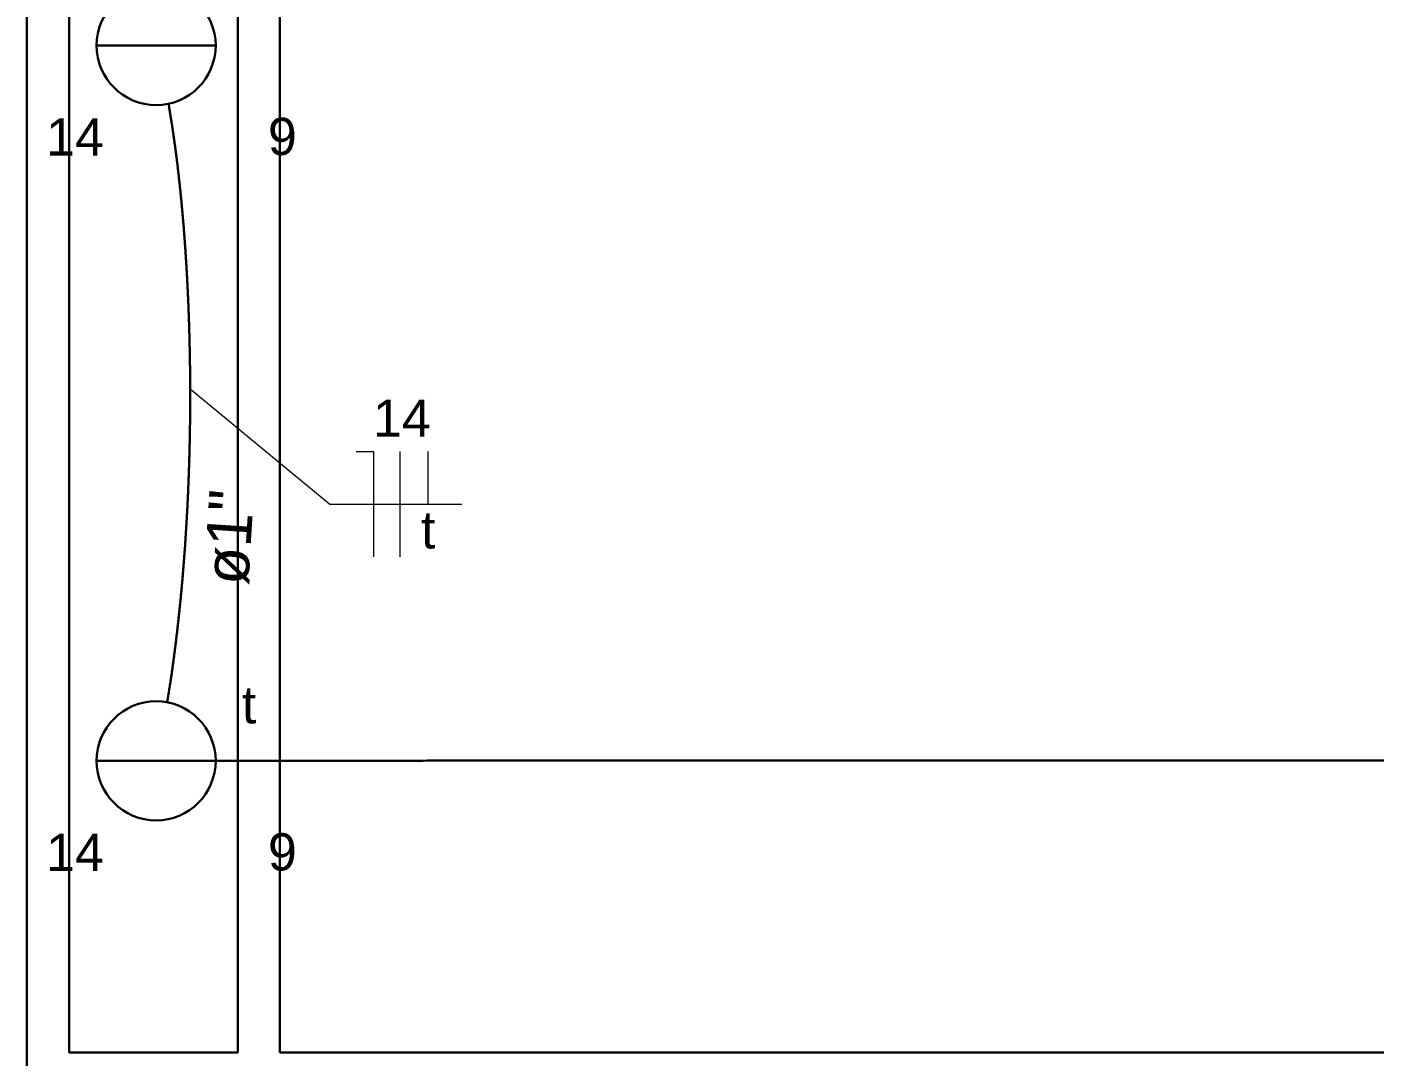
# Model space of a CAD drawing. Header units: millimetres. Extents: x 0 to 55.3, y 20.8 to 61.4.
# Drawn here: x 0 to 3.196, y 24.067 to 26.508 of the extents above; entities that cross this region are included whole.
import ezdxf

# ---------------------------------------------------------------- set-up
doc = ezdxf.new("R2010")
doc.units = ezdxf.units.MM
doc.linetypes.add('Dashed', pattern=[0.75, 0.5, -0.25])
for name, color, linetype, lineweight in [('ARQ_-_CALÇADA', 1, 'Continuous', 30), ('EL-Condutos', 4, 'Continuous', 30), ('EL-Fios', 2, 'Continuous', 20), ('EL-Textos_condutos', 2, 'Continuous', 20), ('EL-Textos_fios', 2, 'Continuous', 20), ('EL-Textos_pontos', 2, 'Continuous', 30), ('P-SIMBOL', 3, 'Continuous', 30)]:
    doc.layers.add(name, color=color, linetype=linetype, lineweight=lineweight)
doc.styles.add('Arial', font='Arial')

msp = doc.modelspace()

# ---------------------------------------------------------------- linework, layer by layer
at = {"layer": 'ARQ_-_CALÇADA'}
for p, q in [((0.000002, 29.075499), (0.000002, 24.075499)), ((0.100002, 28.975499), (0.100002, 24.075499)), ((0.500002, 28.975499), (0.500002, 24.075499)), ((0.600002, 28.975499), (0.600002, 24.075499)), ((0.000002, 24.075499), (0.000002, 21.575499)), ((0.100002, 24.075499), (0.500002, 24.075499)), ((0.600002, 24.075499), (6.700002, 24.075499))]:
    msp.add_line(p, q, dxfattribs=at)
at = {"layer": 'EL-Condutos', "linetype": 'Dashed', "ltscale": 7, "flags": 128}
for points in [[(0.335925, 26.325819), (0.335952, 26.325661), (0.33603, 26.3252), (0.336156, 26.324457), (0.336325, 26.323453), (0.336536, 26.322208), (0.336783, 26.320741), (0.337063, 26.319074), (0.337374, 26.317227), (0.337711, 26.31522), (0.338071, 26.313073), (0.33845, 26.310808), (0.338844, 26.308444), (0.339251, 26.306002), (0.339667, 26.303501), (0.340087, 26.300963), (0.34051, 26.298408), (0.34093, 26.295857), (0.341344, 26.293329), (0.34175, 26.290845), (0.342142, 26.288425), (0.342533, 26.286006), (0.342906, 26.283673), (0.343265, 26.281419), (0.343609, 26.279238), (0.34394, 26.277125), (0.344258, 26.275074), (0.344565, 26.273079), (0.344862, 26.271134), (0.34515, 26.269235), (0.34543, 26.267374), (0.345702, 26.265547), (0.345968, 26.263747), (0.346229, 26.261969), (0.346485, 26.260207), (0.346738, 26.258455), (0.34699, 26.256708), (0.34724, 26.254959), (0.347489, 26.253204), (0.34774, 26.251436), (0.347992, 26.249649), (0.348256, 26.247782), (0.348522, 26.245891), (0.34879, 26.243978), (0.349061, 26.242043), (0.349333, 26.240089), (0.349608, 26.238118), (0.349883, 26.23613), (0.35016, 26.234128), (0.350438, 26.232113), (0.350716, 26.230087), (0.350994, 26.228052), (0.351273, 26.226008), (0.351551, 26.223958), (0.351829, 26.221904), (0.352106, 26.219846), (0.352381, 26.217787), (0.352656, 26.215728), (0.352928, 26.21367), (0.353199, 26.211616), (0.353468, 26.209567), (0.353742, 26.207465), (0.354013, 26.20537), (0.354282, 26.20328), (0.354549, 26.201197), (0.354813, 26.199118), (0.355075, 26.197044), (0.355335, 26.194975), (0.355593, 26.192909), (0.355849, 26.190846), (0.356103, 26.188787), (0.356356, 26.18673), (0.356606, 26.184675), (0.356856, 26.182621), (0.357103, 26.180569), (0.357349, 26.178517), (0.357594, 26.176466), (0.357838, 26.174414), (0.35808, 26.172361), (0.358321, 26.170308), (0.358562, 26.168253), (0.358807, 26.166141), (0.359052, 26.164027), (0.359296, 26.161912), (0.359538, 26.159794), (0.35978, 26.157675), (0.36002, 26.155555), (0.36026, 26.153433), (0.360498, 26.15131), (0.360735, 26.149186), (0.360971, 26.14706), (0.361206, 26.144934), (0.36144, 26.142807), (0.361673, 26.14068), (0.361904, 26.138552), (0.362134, 26.136424), (0.362363, 26.134295), (0.362591, 26.132166), (0.362817, 26.130038), (0.363042, 26.127909), (0.363266, 26.125781), (0.363494, 26.123601), (0.36372, 26.121422), (0.363946, 26.119244), (0.364169, 26.117065), (0.364392, 26.114887), (0.364613, 26.112709), (0.364833, 26.110531), (0.365051, 26.108354), (0.365268, 26.106177), (0.365484, 26.103999), (0.365699, 26.101822), (0.365912, 26.099645), (0.366124, 26.097468), (0.366335, 26.095291), (0.366544, 26.093114), (0.366753, 26.090937), (0.36696, 26.088759), (0.367166, 26.086582), (0.36737, 26.084404), (0.367574, 26.082226), (0.367781, 26.08), (0.367986, 26.077773), (0.36819, 26.075546), (0.368394, 26.073319), (0.368595, 26.071092), (0.368796, 26.068865), (0.368995, 26.066637), (0.369194, 26.064409), (0.369391, 26.062181), (0.369586, 26.059953), (0.369781, 26.057724), (0.369974, 26.055496), (0.370166, 26.053267), (0.370357, 26.051038), (0.370547, 26.048809), (0.370736, 26.04658), (0.370923, 26.044351), (0.371109, 26.042122), (0.371294, 26.039893), (0.371478, 26.037663), (0.371664, 26.035389), (0.371849, 26.033115), (0.372033, 26.030841), (0.372215, 26.028566), (0.372396, 26.026292), (0.372576, 26.024017), (0.372755, 26.021743), (0.372933, 26.019468), (0.373109, 26.017194), (0.373284, 26.014919), (0.373458, 26.012644), (0.373631, 26.010369), (0.373803, 26.008094), (0.373973, 26.005819), (0.374142, 26.003544), (0.37431, 26.001269), (0.374477, 25.998993), (0.374643, 25.996718), (0.374807, 25.994443), (0.37497, 25.992167), (0.375135, 25.98985), (0.375299, 25.987533), (0.375462, 25.985216), (0.375623, 25.982899), (0.375783, 25.980581), (0.375942, 25.978264), (0.3761, 25.975947), (0.376257, 25.973629), (0.376412, 25.971311), (0.376567, 25.968994), (0.37672, 25.966676), (0.376871, 25.964358), (0.377022, 25.96204), (0.377172, 25.959722), (0.37732, 25.957404), (0.377467, 25.955086), (0.377613, 25.952767), (0.377758, 25.950449), (0.377902, 25.948131), (0.378044, 25.945812), (0.378188, 25.943456), (0.37833, 25.941099), (0.378471, 25.938743), (0.378611, 25.936386), (0.37875, 25.93403), (0.378888, 25.931673), (0.379024, 25.929316), (0.37916, 25.92696), (0.379294, 25.924603), (0.379427, 25.922246), (0.379559, 25.919889), (0.379689, 25.917532), (0.379819, 25.915175), (0.379947, 25.912818), (0.380074, 25.91046), (0.3802, 25.908103), (0.380325, 25.905746), (0.380448, 25.903388), (0.380571, 25.901031), (0.380692, 25.898673), (0.380814, 25.896281), (0.380934, 25.893889), (0.381054, 25.891497), (0.381172, 25.889105), (0.381289, 25.886713), (0.381405, 25.884321), (0.38152, 25.881929), (0.381634, 25.879537), (0.381746, 25.877144), (0.381858, 25.874752), (0.381968, 25.872359), (0.382077, 25.869967), (0.382184, 25.867574), (0.382291, 25.865182), (0.382396, 25.862789), (0.382501, 25.860396), (0.382604, 25.858004), (0.382706, 25.855611), (0.382807, 25.853218), (0.382906, 25.850825), (0.383006, 25.848401), (0.383105, 25.845978), (0.383202, 25.843554), (0.383298, 25.84113), (0.383393, 25.838706), (0.383487, 25.836282), (0.38358, 25.833858), (0.383672, 25.831434), (0.383762, 25.82901), (0.383851, 25.826586), (0.383939, 25.824162), (0.384026, 25.821737), (0.384112, 25.819313), (0.384197, 25.816889), (0.38428, 25.814465), (0.384362, 25.81204), (0.384443, 25.809616), (0.384523, 25.807191), (0.384602, 25.804767), (0.38468, 25.802342), (0.384757, 25.79989), (0.384833, 25.797439), (0.384908, 25.794987), (0.384982, 25.792535), (0.385055, 25.790083), (0.385126, 25.787631), (0.385197, 25.785179), (0.385266, 25.782727), (0.385334, 25.780275), (0.385401, 25.777823), (0.385466, 25.77537), (0.385531, 25.772918), (0.385594, 25.770466), (0.385656, 25.768014), (0.385717, 25.765561), (0.385777, 25.763109), (0.385836, 25.760657), (0.385894, 25.758204), (0.38595, 25.755752), (0.386005, 25.7533), (0.38606, 25.750824), (0.386113, 25.748347), (0.386166, 25.745871), (0.386217, 25.743395), (0.386267, 25.740919), (0.386315, 25.738442), (0.386363, 25.735966), (0.386409, 25.73349), (0.386454, 25.731013), (0.386499, 25.728537), (0.386541, 25.72606), (0.386583, 25.723584), (0.386624, 25.721108), (0.386663, 25.718631), (0.386701, 25.716155), (0.386738, 25.713678), (0.386774, 25.711202), (0.386809, 25.708725), (0.386843, 25.706248), (0.386875, 25.703772), (0.386907, 25.701275), (0.386937, 25.698778), (0.386966, 25.696281), (0.386994, 25.693785), (0.387021, 25.691288), (0.387047, 25.688791), (0.387071, 25.686294), (0.387094, 25.683797), (0.387116, 25.6813), (0.387137, 25.678803), (0.387157, 25.676306), (0.387176, 25.673809), (0.387193, 25.671312), (0.387209, 25.668816), (0.387224, 25.666319), (0.387238, 25.663822), (0.387251, 25.661325), (0.387262, 25.658828), (0.387273, 25.656331), (0.387282, 25.653834), (0.38729, 25.65132), (0.387297, 25.648806), (0.387303, 25.646293), (0.387307, 25.643779), (0.387311, 25.641265), (0.387313, 25.638751), (0.387314, 25.636238), (0.387314, 25.633724), (0.387312, 25.63121), (0.38731, 25.628697), (0.387306, 25.626183), (0.387301, 25.623669), (0.387295, 25.621155), (0.387287, 25.618642), (0.387279, 25.616128), (0.387269, 25.613614), (0.387258, 25.611101), (0.387246, 25.608587), (0.387233, 25.606073), (0.387219, 25.60356), (0.387203, 25.601033), (0.387186, 25.598506), (0.387168, 25.595979), (0.387149, 25.593452), (0.387128, 25.590925), (0.387107, 25.588399), (0.387084, 25.585872), (0.38706, 25.583345), (0.387035, 25.580818), (0.387008, 25.578291), (0.38698, 25.575765), (0.386952, 25.573238), (0.386922, 25.570711), (0.38689, 25.568185), (0.386858, 25.565658), (0.386824, 25.563131), (0.386789, 25.560604), (0.386753, 25.558078), (0.386716, 25.555551), (0.386678, 25.553025), (0.386638, 25.550488), (0.386597, 25.547952), (0.386555, 25.545416), (0.386511, 25.54288), (0.386467, 25.540343), (0.386421, 25.537807), (0.386374, 25.535271), (0.386326, 25.532735), (0.386276, 25.530199), (0.386225, 25.527663), (0.386174, 25.525127), (0.38612, 25.522591), (0.386066, 25.520054), (0.386011, 25.517519), (0.385954, 25.514983), (0.385896, 25.512447), (0.385837, 25.509911), (0.385776, 25.507375), (0.385715, 25.504839), (0.385652, 25.502303), (0.385588, 25.499761), (0.385522, 25.497219), (0.385455, 25.494677), (0.385388, 25.492135), (0.385318, 25.489594), (0.385248, 25.487052), (0.385176, 25.48451), (0.385104, 25.481968), (0.38503, 25.479426), (0.384954, 25.476885), (0.384878, 25.474343), (0.3848, 25.471802), (0.384721, 25.46926), (0.384641, 25.466718), (0.384559, 25.464177), (0.384477, 25.461635), (0.384393, 25.459094), (0.384308, 25.456553), (0.384221, 25.454011), (0.384133, 25.45147), (0.384044, 25.448926), (0.383954, 25.446382), (0.383863, 25.443838), (0.38377, 25.441294), (0.383676, 25.438751), (0.383581, 25.436207), (0.383484, 25.433663), (0.383387, 25.43112), (0.383288, 25.428576), (0.383187, 25.426033), (0.383086, 25.423489), (0.382983, 25.420946), (0.382879, 25.418402), (0.382774, 25.415859), (0.382667, 25.413316), (0.382559, 25.410772), (0.38245, 25.408229), (0.38234, 25.405686), (0.382228, 25.403143), (0.382115, 25.4006), (0.382001, 25.398058), (0.381886, 25.395516), (0.381769, 25.392974), (0.381651, 25.390432), (0.381532, 25.38789), (0.381412, 25.385348), (0.38129, 25.382806), (0.381167, 25.380264), (0.381043, 25.377722), (0.380917, 25.375181), (0.38079, 25.372639), (0.380662, 25.370098), (0.380533, 25.367556), (0.380402, 25.365015), (0.38027, 25.362473), (0.380136, 25.359932), (0.380002, 25.357391), (0.379866, 25.35485), (0.379729, 25.352309), (0.37959, 25.349768), (0.379451, 25.347231), (0.37931, 25.344694), (0.379168, 25.342158), (0.379024, 25.339621), (0.378879, 25.337085), (0.378733, 25.334548), (0.378586, 25.332012), (0.378437, 25.329476), (0.378287, 25.32694), (0.378136, 25.324404), (0.377983, 25.321868), (0.377829, 25.319332), (0.377674, 25.316796), (0.377518, 25.31426), (0.37736, 25.311725), (0.377201, 25.309189), (0.37704, 25.306654), (0.376878, 25.304118), (0.376715, 25.301583), (0.376551, 25.299048), (0.376385, 25.29652), (0.376219, 25.293993), (0.376051, 25.291466), (0.375881, 25.288939), (0.375711, 25.286412), (0.375539, 25.283885), (0.375365, 25.281358), (0.375191, 25.278831), (0.375015, 25.276304), (0.374837, 25.273778), (0.374659, 25.271251), (0.374479, 25.268725), (0.374297, 25.266198), (0.374114, 25.263672), (0.37393, 25.261146), (0.373745, 25.258619), (0.373558, 25.256093), (0.37337, 25.253567), (0.37318, 25.251041), (0.372989, 25.248515), (0.372798, 25.246), (0.372605, 25.243486), (0.37241, 25.240971), (0.372215, 25.238456), (0.372018, 25.235942), (0.371819, 25.233427), (0.37162, 25.230913), (0.371419, 25.228399), (0.371216, 25.225885), (0.371012, 25.223371), (0.370807, 25.220857), (0.370601, 25.218344), (0.370393, 25.215831), (0.370183, 25.213318), (0.369973, 25.210805), (0.36976, 25.208292), (0.369547, 25.20578), (0.369332, 25.203268), (0.369116, 25.200756), (0.368898, 25.198244), (0.368681, 25.195747), (0.368461, 25.193251), (0.368241, 25.190754), (0.368019, 25.188258), (0.367796, 25.185762), (0.367571, 25.183266), (0.367345, 25.18077), (0.367117, 25.178274), (0.366888, 25.175778), (0.366658, 25.173282), (0.366426, 25.170786), (0.366192, 25.168289), (0.365958, 25.165793), (0.365721, 25.163296), (0.365483, 25.160799), (0.365244, 25.158302), (0.365003, 25.155805), (0.364761, 25.153307), (0.364517, 25.150809), (0.364271, 25.14831), (0.364026, 25.145829), (0.363779, 25.143347), (0.363531, 25.140865), (0.363281, 25.138383), (0.36303, 25.135902), (0.362777, 25.13342), (0.362523, 25.130939), (0.362267, 25.128459), (0.36201, 25.125979), (0.361752, 25.1235), (0.361493, 25.121022), (0.361232, 25.118545), (0.36097, 25.116069), (0.360706, 25.113595), (0.360441, 25.111122), (0.360175, 25.108651), (0.359908, 25.106182), (0.35964, 25.103715), (0.35937, 25.10125), (0.3591, 25.098787), (0.35883, 25.096347), (0.358559, 25.09391), (0.358287, 25.091473), (0.358014, 25.089037), (0.357739, 25.086602), (0.357463, 25.084166), (0.357185, 25.08173), (0.356905, 25.079292), (0.356623, 25.076853), (0.356339, 25.074411), (0.356054, 25.071966), (0.355766, 25.069518), (0.355476, 25.067066), (0.355184, 25.06461), (0.354889, 25.062149), (0.354592, 25.059682), (0.354292, 25.057209), (0.35399, 25.05473), (0.353685, 25.052244), (0.353377, 25.04975), (0.35307, 25.047273), (0.352759, 25.044791), (0.352447, 25.042304), (0.352133, 25.039815), (0.351817, 25.037326), (0.351499, 25.034839), (0.351181, 25.032355), (0.350862, 25.029877), (0.350543, 25.027407), (0.350224, 25.024946), (0.349904, 25.022496), (0.349586, 25.020059), (0.349268, 25.017638), (0.348952, 25.015233), (0.348637, 25.012848), (0.348324, 25.010483), (0.348013, 25.008142), (0.347704, 25.005825), (0.347399, 25.003535), (0.347096, 25.001274), (0.3468, 24.999066), (0.346506, 24.996882), (0.346213, 24.994713), (0.345919, 24.992553), (0.345625, 24.990395), (0.345328, 24.988231), (0.345027, 24.986055), (0.344721, 24.983859), (0.344409, 24.981637), (0.34409, 24.979382), (0.343763, 24.977086), (0.343426, 24.974742), (0.343079, 24.972343), (0.342719, 24.969883), (0.342347, 24.967354), (0.34196, 24.96475), (0.341558, 24.962062), (0.34114, 24.959285), (0.340704, 24.956411), (0.340249, 24.953433), (0.339781, 24.950389), (0.339297, 24.947263), (0.338803, 24.94408), (0.338302, 24.940867), (0.337798, 24.937648), (0.337296, 24.93445), (0.3368, 24.931299), (0.336315, 24.92822), (0.335843, 24.925239), (0.335391, 24.922383), (0.334961, 24.919675), (0.334559, 24.917144), (0.334188, 24.914813), (0.333852, 24.91271), (0.333557, 24.910859), (0.333306, 24.909287), (0.333103, 24.90802), (0.332953, 24.907082), (0.33286, 24.906501), (0.332828, 24.906302)], [(0.448443, 24.767485), (0.44921, 24.767486), (0.451445, 24.767487), (0.45505, 24.76749), (0.459925, 24.767493), (0.46597, 24.767498), (0.473088, 24.767503), (0.481178, 24.767509), (0.490143, 24.767515), (0.499882, 24.767522), (0.510298, 24.76753), (0.52129, 24.767537), (0.532759, 24.767546), (0.544608, 24.767554), (0.556736, 24.767563), (0.569045, 24.767571), (0.581435, 24.76758), (0.593808, 24.767589), (0.606064, 24.767597), (0.618105, 24.767605), (0.629831, 24.767613), (0.641504, 24.767621), (0.652765, 24.767629), (0.663643, 24.767636), (0.674165, 24.767642), (0.684358, 24.767649), (0.694251, 24.767655), (0.703871, 24.767661), (0.713247, 24.767667), (0.722405, 24.767672), (0.731374, 24.767678), (0.740181, 24.767683), (0.748855, 24.767688), (0.757422, 24.767693), (0.765911, 24.767697), (0.77435, 24.767702), (0.782766, 24.767707), (0.791187, 24.767711), (0.79964, 24.767716), (0.808155, 24.76772), (0.816757, 24.767725), (0.825713, 24.76773), (0.834785, 24.767734), (0.843963, 24.767739), (0.85324, 24.767744), (0.86261, 24.767749), (0.872063, 24.767754), (0.881592, 24.767759), (0.89119, 24.767763), (0.900848, 24.767768), (0.910559, 24.767773), (0.920315, 24.767778), (0.930108, 24.767783), (0.939931, 24.767788), (0.949776, 24.767793), (0.959635, 24.767797), (0.9695, 24.767802), (0.979364, 24.767807), (0.989219, 24.767811), (0.999057, 24.767816), (1.00887, 24.767821), (1.018897, 24.767825), (1.028893, 24.76783), (1.03886, 24.767834), (1.048798, 24.767838), (1.058711, 24.767843), (1.068601, 24.767847), (1.078469, 24.767851), (1.088319, 24.767855), (1.098151, 24.767859), (1.107969, 24.767863), (1.117775, 24.767867), (1.12757, 24.767871), (1.137357, 24.767875), (1.147138, 24.767879), (1.156914, 24.767883), (1.166689, 24.767887), (1.176465, 24.76789), (1.186243, 24.767894), (1.196026, 24.767898), (1.205816, 24.767901), (1.215837, 24.767905), (1.225867, 24.767909), (1.235906, 24.767912), (1.245952, 24.767916), (1.256005, 24.767919), (1.266064, 24.767923), (1.27613, 24.767926), (1.286201, 24.76793), (1.296276, 24.767933), (1.306356, 24.767936), (1.316439, 24.76794), (1.326524, 24.767943), (1.336613, 24.767946), (1.346702, 24.767949), (1.356793, 24.767952), (1.366885, 24.767956), (1.376976, 24.767959), (1.387066, 24.767962), (1.397156, 24.767965), (1.407243, 24.767968), (1.417535, 24.767971), (1.427824, 24.767974), (1.438111, 24.767977), (1.448396, 24.76798), (1.458678, 24.767982), (1.468959, 24.767985), (1.479239, 24.767988), (1.489517, 24.767991), (1.499794, 24.767993), (1.510069, 24.767996), (1.520344, 24.767999), (1.530618, 24.768001), (1.540891, 24.768004), (1.551164, 24.768006), (1.561436, 24.768009), (1.571708, 24.768011), (1.581981, 24.768014), (1.592253, 24.768016), (1.602526, 24.768018), (1.612799, 24.768021), (1.623262, 24.768023), (1.633726, 24.768025), (1.64419, 24.768028), (1.654655, 24.76803), (1.66512, 24.768032), (1.675586, 24.768034), (1.686052, 24.768036), (1.696519, 24.768039), (1.706986, 24.768041), (1.717453, 24.768043), (1.72792, 24.768045), (1.738388, 24.768047), (1.748856, 24.768049), (1.759324, 24.768051), (1.769792, 24.768052), (1.78026, 24.768054), (1.790729, 24.768056), (1.801197, 24.768058), (1.811665, 24.76806), (1.822133, 24.768061), (1.832772, 24.768063), (1.84341, 24.768065), (1.854049, 24.768066), (1.864687, 24.768068), (1.875326, 24.76807), (1.885964, 24.768071), (1.896602, 24.768073), (1.90724, 24.768074), (1.917877, 24.768076), (1.928515, 24.768077), (1.939153, 24.768079), (1.94979, 24.76808), (1.960428, 24.768081), (1.971065, 24.768083), (1.981703, 24.768084), (1.99234, 24.768085), (2.002978, 24.768087), (2.013615, 24.768088), (2.024253, 24.768089), (2.03489, 24.76809), (2.045681, 24.768091), (2.056473, 24.768092), (2.067264, 24.768094), (2.078055, 24.768095), (2.088847, 24.768096), (2.099638, 24.768097), (2.11043, 24.768098), (2.121221, 24.768099), (2.132013, 24.768099), (2.142804, 24.7681), (2.153596, 24.768101), (2.164387, 24.768102), (2.175179, 24.768103), (2.18597, 24.768104), (2.196762, 24.768105), (2.207554, 24.768105), (2.218345, 24.768106), (2.229137, 24.768107), (2.239928, 24.768107), (2.25072, 24.768108), (2.261647, 24.768109), (2.272575, 24.768109), (2.283503, 24.76811), (2.29443, 24.76811), (2.305358, 24.768111), (2.316285, 24.768111), (2.327213, 24.768112), (2.33814, 24.768112), (2.349067, 24.768113), (2.359995, 24.768113), (2.370922, 24.768113), (2.38185, 24.768114), (2.392777, 24.768114), (2.403705, 24.768114), (2.414632, 24.768115), (2.42556, 24.768115), (2.436487, 24.768115), (2.447414, 24.768115), (2.458342, 24.768116), (2.469269, 24.768116), (2.480315, 24.768116), (2.491361, 24.768116), (2.502407, 24.768116), (2.513453, 24.768116), (2.524499, 24.768116), (2.535544, 24.768116), (2.54659, 24.768116), (2.557636, 24.768116), (2.568682, 24.768116), (2.579728, 24.768116), (2.590774, 24.768116), (2.601819, 24.768116), (2.612865, 24.768116), (2.623911, 24.768116), (2.634957, 24.768115), (2.646003, 24.768115), (2.657049, 24.768115), (2.668095, 24.768115), (2.67914, 24.768114), (2.690186, 24.768114), (2.701333, 24.768114), (2.71248, 24.768114), (2.723626, 24.768113), (2.734773, 24.768113), (2.745919, 24.768112), (2.757066, 24.768112), (2.768213, 24.768112), (2.779359, 24.768111), (2.790506, 24.768111), (2.801652, 24.76811), (2.812799, 24.76811), (2.823946, 24.768109), (2.835092, 24.768109), (2.846239, 24.768108), (2.857385, 24.768107), (2.868532, 24.768107), (2.879679, 24.768106), (2.890825, 24.768106), (2.901972, 24.768105), (2.913118, 24.768104), (2.924348, 24.768103), (2.935578, 24.768103), (2.946808, 24.768102), (2.958037, 24.768101), (2.969267, 24.7681), (2.980497, 24.7681), (2.991727, 24.768099), (3.002956, 24.768098), (3.014186, 24.768097), (3.025416, 24.768096), (3.036646, 24.768095), (3.047875, 24.768094), (3.059105, 24.768093), (3.070335, 24.768093), (3.081565, 24.768092), (3.092794, 24.768091), (3.104024, 24.76809), (3.115254, 24.768089), (3.126484, 24.768088), (3.137713, 24.768086), (3.149009, 24.768085), (3.160304, 24.768084), (3.171599, 24.768083), (3.182894, 24.768082), (3.19419, 24.768081), (3.205485, 24.76808), (3.21678, 24.768079), (3.228075, 24.768077), (3.239371, 24.768076), (3.250666, 24.768075), (3.261961, 24.768074), (3.273257, 24.768073), (3.284552, 24.768071), (3.295847, 24.76807), (3.307142, 24.768069), (3.318438, 24.768067), (3.329733, 24.768066), (3.341028, 24.768065), (3.352323, 24.768063), (3.363619, 24.768062), (3.374962, 24.768061), (3.386305, 24.768059), (3.397648, 24.768058), (3.408991, 24.768056), (3.420335, 24.768055), (3.431678, 24.768053), (3.443021, 24.768052), (3.454364, 24.76805), (3.465707, 24.768049), (3.47705, 24.768047), (3.488394, 24.768046), (3.499737, 24.768044), (3.51108, 24.768043), (3.522423, 24.768041), (3.533766, 24.76804), (3.54511, 24.768038), (3.556453, 24.768036), (3.567796, 24.768035), (3.579139, 24.768033), (3.590482, 24.768031), (3.601856, 24.76803), (3.613229, 24.768028), (3.624603, 24.768026), (3.635976, 24.768025), (3.64735, 24.768023), (3.658723, 24.768021), (3.670097, 24.76802), (3.68147, 24.768018), (3.692843, 24.768016), (3.704217, 24.768014), (3.71559, 24.768012), (3.726964, 24.768011), (3.738337, 24.768009), (3.749711, 24.768007), (3.761084, 24.768005), (3.772458, 24.768003), (3.783831, 24.768001), (3.795205, 24.768), (3.806578, 24.767998), (3.817952, 24.767996), (3.829338, 24.767994), (3.840724, 24.767992), (3.85211, 24.76799), (3.863496, 24.767988), (3.874882, 24.767986), (3.886269, 24.767984), (3.897655, 24.767982), (3.909041, 24.76798), (3.920427, 24.767978), (3.931813, 24.767976), (3.943199, 24.767974), (3.954585, 24.767972), (3.965972, 24.76797), (3.977358, 24.767968), (3.988744, 24.767966), (4.00013, 24.767964), (4.011516, 24.767962), (4.022902, 24.76796), (4.034288, 24.767958), (4.045675, 24.767956), (4.057056, 24.767954), (4.068437, 24.767952), (4.079818, 24.767949), (4.091199, 24.767947), (4.102581, 24.767945), (4.113962, 24.767943), (4.125343, 24.767941), (4.136724, 24.767939), (4.148106, 24.767937), (4.159487, 24.767934), (4.170868, 24.767932), (4.182249, 24.76793), (4.19363, 24.767928), (4.205012, 24.767926), (4.216393, 24.767923), (4.227774, 24.767921), (4.239155, 24.767919), (4.250536, 24.767917), (4.261918, 24.767914), (4.273299, 24.767912), (4.284658, 24.76791), (4.296016, 24.767908), (4.307375, 24.767905), (4.318733, 24.767903), (4.330092, 24.767901), (4.341451, 24.767898), (4.352809, 24.767896), (4.364168, 24.767894), (4.375527, 24.767892), (4.386885, 24.767889), (4.398244, 24.767887), (4.409603, 24.767885), (4.420961, 24.767882), (4.43232, 24.76788), (4.443679, 24.767878), (4.455037, 24.767875), (4.466396, 24.767873), (4.477755, 24.767871), (4.489113, 24.767868), (4.500472, 24.767866), (4.51179, 24.767863), (4.523109, 24.767861), (4.534427, 24.767859), (4.545746, 24.767856), (4.557064, 24.767854), (4.568383, 24.767852), (4.579701, 24.767849), (4.59102, 24.767847), (4.602338, 24.767844), (4.613657, 24.767842), (4.624975, 24.767839), (4.636294, 24.767837), (4.647612, 24.767835), (4.658931, 24.767832), (4.670249, 24.76783), (4.681568, 24.767827), (4.692886, 24.767825), (4.704205, 24.767822), (4.715523, 24.76782), (4.726842, 24.767818), (4.738102, 24.767815), (4.749363, 24.767813), (4.760624, 24.76781), (4.771884, 24.767808), (4.783145, 24.767805), (4.794406, 24.767803), (4.805666, 24.7678), (4.816927, 24.767798), (4.828188, 24.767795), (4.839448, 24.767793), (4.850709, 24.767791), (4.86197, 24.767788), (4.87323, 24.767786), (4.884491, 24.767783), (4.895752, 24.767781), (4.907013, 24.767778), (4.918273, 24.767776), (4.929534, 24.767773), (4.940795, 24.767771), (4.952056, 24.767768), (4.963241, 24.767766), (4.974426, 24.767763), (4.985612, 24.767761), (4.996797, 24.767758), (5.007983, 24.767756), (5.019168, 24.767753), (5.030353, 24.767751), (5.041539, 24.767748), (5.052724, 24.767746), (5.06391, 24.767743), (5.075095, 24.767741), (5.08628, 24.767739), (5.097466, 24.767736), (5.108651, 24.767734), (5.119836, 24.767731), (5.131021, 24.767729), (5.142206, 24.767726), (5.153392, 24.767724), (5.164577, 24.767721), (5.175762, 24.767719), (5.186854, 24.767716), (5.197945, 24.767714), (5.209037, 24.767711), (5.220129, 24.767709), (5.231221, 24.767706), (5.242313, 24.767704), (5.253405, 24.767701), (5.264497, 24.767699), (5.275589, 24.767697), (5.286681, 24.767694), (5.297773, 24.767692), (5.308865, 24.767689), (5.319957, 24.767687), (5.33105, 24.767684), (5.342142, 24.767682), (5.353235, 24.767679), (5.364328, 24.767677), (5.375421, 24.767674), (5.386514, 24.767672), (5.397607, 24.76767), (5.40859, 24.767667), (5.419573, 24.767665), (5.430556, 24.767662), (5.441539, 24.76766), (5.452523, 24.767658), (5.463506, 24.767655), (5.474489, 24.767653), (5.485472, 24.76765), (5.496455, 24.767648), (5.507437, 24.767646), (5.518419, 24.767643), (5.529401, 24.767641), (5.540383, 24.767638), (5.551364, 24.767636), (5.562345, 24.767634), (5.573325, 24.767631), (5.584305, 24.767629), (5.595284, 24.767627), (5.606262, 24.767624), (5.61724, 24.767622), (5.628089, 24.76762), (5.638937, 24.767617), (5.649785, 24.767615), (5.660633, 24.767613), (5.67148, 24.76761), (5.682328, 24.767608), (5.693176, 24.767606), (5.704025, 24.767604), (5.714874, 24.767601), (5.725724, 24.767599), (5.736575, 24.767597), (5.747428, 24.767594), (5.758281, 24.767592), (5.769136, 24.76759), (5.779993, 24.767588), (5.790852, 24.767585), (5.801712, 24.767583), (5.812575, 24.767581), (5.82344, 24.767579), (5.834308, 24.767576), (5.845032, 24.767574), (5.855758, 24.767572), (5.866486, 24.76757), (5.877214, 24.767568), (5.887943, 24.767566), (5.898671, 24.767563), (5.909397, 24.767561), (5.920122, 24.767559), (5.930845, 24.767557), (5.941565, 24.767555), (5.952281, 24.767553), (5.962993, 24.767551), (5.9737, 24.767549), (5.984401, 24.767546), (5.995096, 24.767544), (6.005785, 24.767542), (6.016466, 24.76754), (6.027139, 24.767538), (6.037803, 24.767536), (6.048458, 24.767534), (6.058942, 24.767532), (6.069418, 24.76753), (6.079889, 24.767528), (6.090357, 24.767526), (6.100824, 24.767524), (6.111294, 24.767522), (6.121768, 24.76752), (6.132248, 24.767518), (6.142736, 24.767516), (6.153236, 24.767514), (6.163749, 24.767512), (6.174278, 24.76751), (6.184824, 24.767509), (6.19539, 24.767507), (6.205979, 24.767505), (6.216593, 24.767503), (6.227233, 24.767501), (6.237903, 24.767499), (6.248604, 24.767497), (6.259339, 24.767495), (6.269924, 24.767494), (6.280534, 24.767492), (6.291163, 24.76749), (6.301802, 24.767488), (6.312443, 24.767486), (6.323077, 24.767485), (6.333696, 24.767483), (6.344291, 24.767481), (6.354855, 24.767479), (6.36538, 24.767478), (6.375856, 24.767476), (6.386275, 24.767474), (6.39663, 24.767473), (6.406911, 24.767471), (6.417111, 24.767469), (6.427221, 24.767468), (6.437233, 24.767466), (6.447139, 24.767464), (6.45693, 24.767463), (6.466598, 24.767461), (6.47596, 24.76746), (6.485225, 24.767459), (6.494424, 24.767457), (6.503587, 24.767456), (6.512745, 24.767454), (6.521926, 24.767453), (6.531162, 24.767451), (6.540483, 24.76745), (6.549918, 24.767449), (6.559498, 24.767447), (6.569252, 24.767446), (6.579212, 24.767445), (6.589407, 24.767443), (6.599867, 24.767442), (6.610622, 24.76744), (6.621703, 24.767439), (6.633139, 24.767437), (6.644961, 24.767436), (6.657199, 24.767434), (6.669883, 24.767433), (6.682735, 24.767431), (6.695934, 24.76743), (6.709371, 24.767428), (6.722938, 24.767427), (6.736525, 24.767425), (6.750025, 24.767424), (6.763328, 24.767422), (6.776325, 24.767421), (6.788907, 24.767419), (6.800966, 24.767418), (6.812394, 24.767417), (6.82308, 24.767416), (6.832917, 24.767415), (6.841795, 24.767414), (6.849605, 24.767413), (6.85624, 24.767412), (6.86159, 24.767412), (6.865546, 24.767411), (6.867999, 24.767411), (6.868841, 24.767411)]]:
    msp.add_lwpolyline(points, dxfattribs=at)
at = {"layer": 'EL-Fios'}
for p, q in [((0.781477, 25.500989), (0.823142, 25.500989)), ((0.823142, 25.250989), (0.823142, 25.500989)), ((0.885642, 25.250989), (0.885642, 25.500989)), ((0.952192, 25.375989), (0.952192, 25.500989))]:
    msp.add_line(p, q, dxfattribs=at)
at = {"layer": 'EL-Textos_fios'}
for p, q in [((0.387295, 25.649689), (0.718977, 25.375989)), ((0.718977, 25.375989), (1.032122, 25.375989))]:
    msp.add_line(p, q, dxfattribs=at)
at = {"layer": 'P-SIMBOL'}
for p, q in [((0.165002, 26.464069), (0.448002, 26.464069)), ((0.165002, 24.767369), (0.448002, 24.767369))]:
    msp.add_line(p, q, dxfattribs=at)
for centre in [(0.306502, 26.464069), (0.306502, 24.767369)]:
    msp.add_circle(centre, 0.14125, dxfattribs=at)

# ---------------------------------------------------------------- texts
at = {"layer": 'EL-Textos_condutos', "insert": (0.534627, 25.29424), "char_height": 0.1059, "width": 0.38124, "attachment_point": 8, "rotation": 86.321821, "line_spacing_factor": 0.798, "style": 'Arial'}
msp.add_mtext('ø1"', dxfattribs=at)
at = {"layer": 'EL-Textos_fios', "char_height": 0.08825, "attachment_point": 8, "line_spacing_factor": 0.798, "style": 'Arial'}
for s, insert, width in [('14', (0.889502, 25.536121), 0.2118), ('t', (0.952002, 25.270121), 0.1059)]:
    msp.add_mtext(s, dxfattribs=dict(at, insert=insert, width=width))
at = {"layer": 'EL-Textos_pontos', "char_height": 0.08825, "attachment_point": 8, "line_spacing_factor": 0.798, "style": 'Arial'}
for s, insert, width in [('14', (0.114002, 26.203121), 0.2118), ('9', (0.606002, 26.203121), 0.1059), ('t', (0.527002, 24.855121), 0.1059), ('14', (0.114002, 24.506121), 0.2118), ('9', (0.606002, 24.506121), 0.1059)]:
    msp.add_mtext(s, dxfattribs=dict(at, insert=insert, width=width))

doc.saveas('drawing.dxf')
